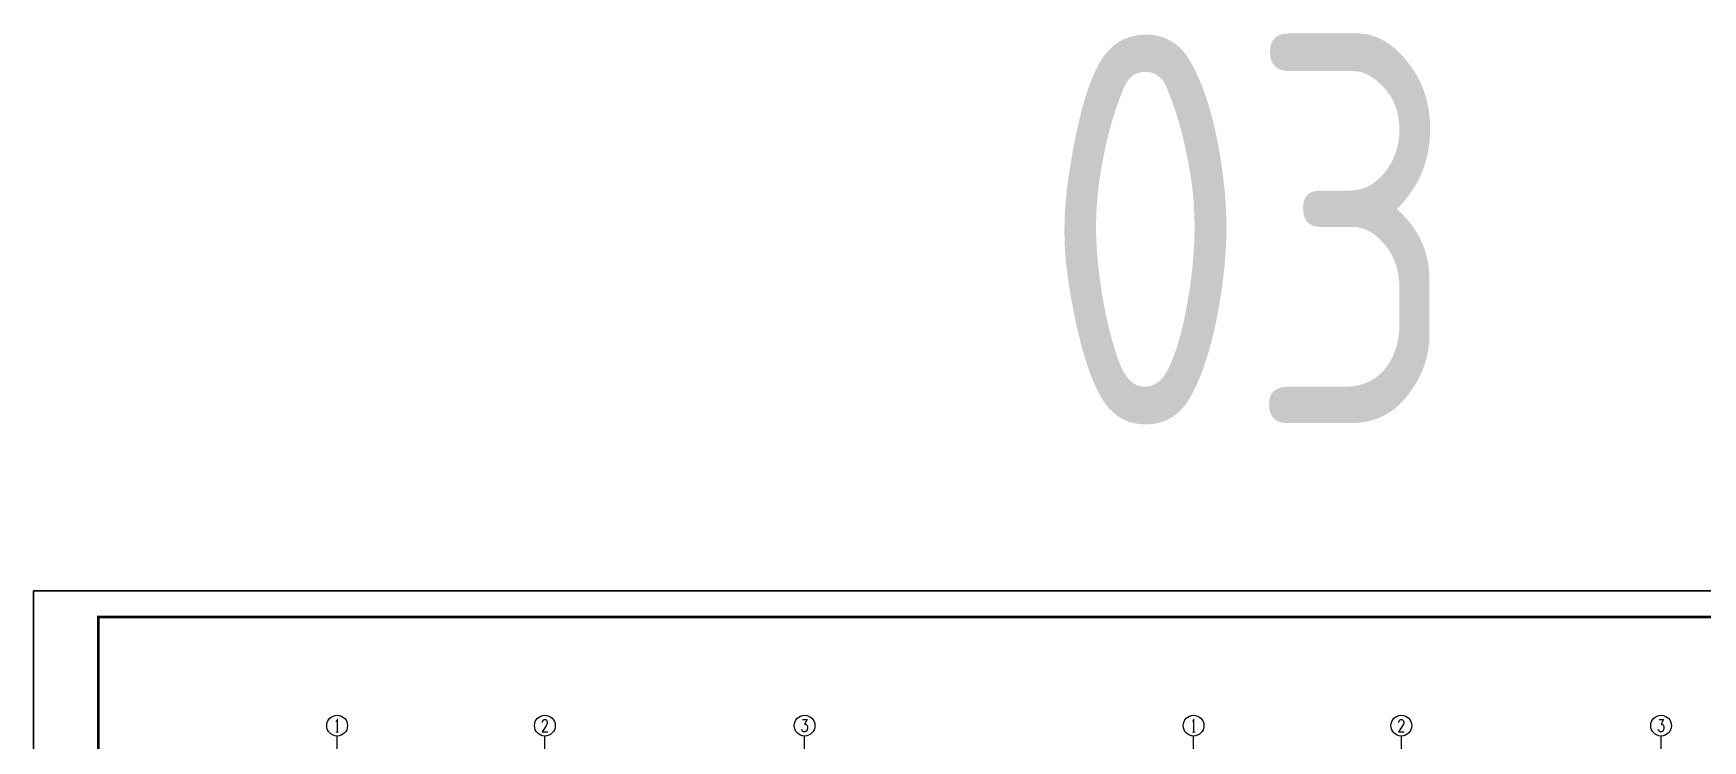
# Model space of a CAD drawing. Extents: x -14715 to 4269, y -24538 to -12228.
# Drawn here: x -12636 to -11993, y -24001 to -23729 of the extents above; entities that cross this region are included whole.
import ezdxf
from ezdxf.enums import TextEntityAlignment as Align

# ---------------------------------------------------------------- set-up
doc = ezdxf.new("R2010")
doc.units = 0
doc.header["$LTSCALE"] = 2000
doc.header["$MEASUREMENT"] = 0
doc.layers.get('0').update_dxf_attribs({"linetype": 'CONTINUOUS'})
for name, color, linetype in [('AXIS', 75, 'CONTINUOUS'), ('AXIS_TEXT', 7, 'CONTINUOUS'), ('梁集中标注', 2, 'CONTINUOUS')]:
    doc.layers.add(name, color=color, linetype=linetype)
doc.styles.add('_TCH_AXIS', font='COMPLEX', dxfattribs={"bigfont": 'GBCBIG'})
doc.styles.add('COMPLEX', font='COMPLEX')
doc.styles.add('GBHZ', font='gbenor.shx', dxfattribs={"width": 0.8, "bigfont": 'gbcbig.shx'})

# ---------------------------------------------------------------- blocks, each defined once
blk = doc.blocks.new('_AXISO')
blk.add_circle((0, 0), 0.5)
at = {"layer": 'AXIS_TEXT', "style": 'COMPLEX', "width": 1.041667}
blk.add_attdef('A', text='', height=0.56, dxfattribs=at).set_placement((-0.25, -0.28), (0.25, -0.28), align=Align.FIT)

msp = doc.modelspace()

# ---------------------------------------------------------------- linework, layer by layer
for p, q in [((-12635.75, -24537.563), (-12635.75, -23943.563)), ((-12635.75, -23943.563), (-12635.75, -24537.563))]:
    msp.add_line(p, q)
at = {"color": 0}
for p, q in [((-11584.5, -23943.563), (-12635.75, -23943.563)), ((-12635.75, -23943.563), (-11584.5, -23943.563))]:
    msp.add_line(p, q, dxfattribs=at)
at = {"color": 0, "const_width": 1}
msp.add_lwpolyline([(-11594.5, -24527.563), (-12610.75, -24527.563), (-12610.75, -23953.563), (-11594.5, -23953.563)], close=True, dxfattribs=at)
at = {"layer": 'AXIS', "color": 0}
for p, q in [((-12518.807, -24031.398), (-12518.807, -23999.398)), ((-12438.807, -24031.398), (-12438.807, -23999.398)), ((-12338.807, -24031.398), (-12338.807, -23999.398)), ((-12189.035, -24031.398), (-12189.035, -23999.398)), ((-12109.035, -24031.398), (-12109.035, -23999.398)), ((-12009.035, -24031.398), (-12009.035, -23999.398))]:
    msp.add_line(p, q, dxfattribs=at)

# ---------------------------------------------------------------- block references
ref = msp.add_blockref('_AXISO', (-12518.807, -23995.398), dxfattribs=dict(at, xscale=8, yscale=8, zscale=8))
ref.add_attrib('A', '1', dxfattribs={"layer": 'AXIS_TEXT', "color": 0, "height": 5.147, "style": '_TCH_AXIS'}).set_placement((-12519.91, -23997.971), (-12517.704, -23997.971), align=Align.FIT)
ref = msp.add_blockref('_AXISO', (-12438.807, -23995.398), dxfattribs=dict(at, xscale=8, yscale=8, zscale=8))
ref.add_attrib('A', '2', dxfattribs={"layer": 'AXIS_TEXT', "color": 0, "height": 4.659, "style": '_TCH_AXIS'}).set_placement((-12440.36, -23997.727), (-12437.254, -23997.727), align=Align.FIT)
ref = msp.add_blockref('_AXISO', (-12338.807, -23995.398), dxfattribs=dict(at, xscale=8, yscale=8, zscale=8))
ref.add_attrib('A', '3', dxfattribs={"layer": 'AXIS_TEXT', "color": 0, "height": 4.659, "style": '_TCH_AXIS'}).set_placement((-12340.36, -23997.727), (-12337.254, -23997.727), align=Align.FIT)
ref = msp.add_blockref('_AXISO', (-12189.035, -23995.398), dxfattribs=dict(at, xscale=8, yscale=8, zscale=8))
ref.add_attrib('A', '1', dxfattribs={"layer": 'AXIS_TEXT', "color": 0, "height": 5.147, "style": '_TCH_AXIS'}).set_placement((-12190.138, -23997.971), (-12187.932, -23997.971), align=Align.FIT)
ref = msp.add_blockref('_AXISO', (-12109.035, -23995.398), dxfattribs=dict(at, xscale=8, yscale=8, zscale=8))
ref.add_attrib('A', '2', dxfattribs={"layer": 'AXIS_TEXT', "color": 0, "height": 4.659, "style": '_TCH_AXIS'}).set_placement((-12110.588, -23997.727), (-12107.481, -23997.727), align=Align.FIT)
ref = msp.add_blockref('_AXISO', (-12009.035, -23995.398), dxfattribs=dict(at, xscale=8, yscale=8, zscale=8))
ref.add_attrib('A', '3', dxfattribs={"layer": 'AXIS_TEXT', "color": 0, "height": 4.659, "style": '_TCH_AXIS'}).set_placement((-12010.588, -23997.727), (-12007.481, -23997.727), align=Align.FIT)

# ---------------------------------------------------------------- texts
at = {"layer": '梁集中标注', "style": 'GBHZ', "width": 0.9}
msp.add_text('03', height=150, dxfattribs=at).set_placement((-12246.974, -23879.449))

doc.saveas('drawing.dxf')
